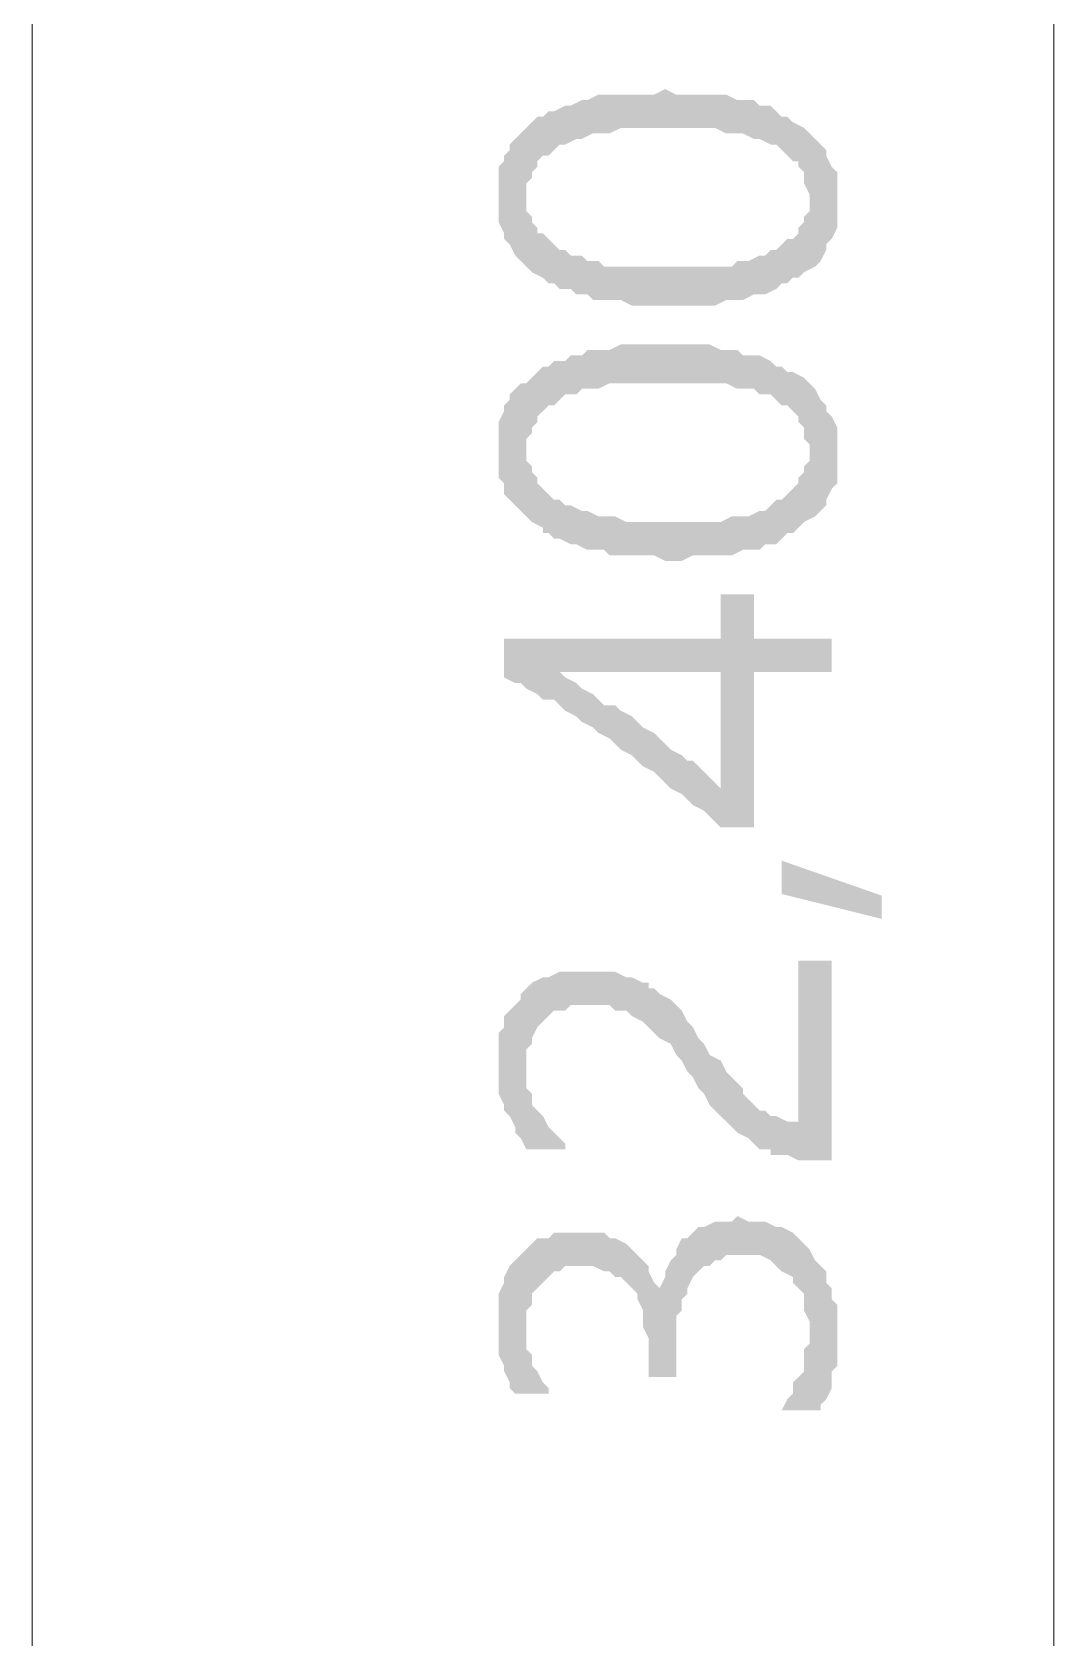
# Model space of a CAD drawing. Header units: millimetres. Extents: x -2246 to 101218, y 0 to 66109.
# Drawn here: x 98825 to 100774, y 31202 to 34265 of the extents above; entities that cross this region are included whole.
import ezdxf

# ---------------------------------------------------------------- set-up
doc = ezdxf.new("R2010")
doc.units = ezdxf.units.MM
doc.layers.add('PDF_솔리드 채우기', color=7, linetype='Continuous')
doc.layers.add('PDF_형상', color=7, linetype='Continuous')

msp = doc.modelspace()

# ---------------------------------------------------------------- hatches: boundary and pattern name
at = {"layer": 'PDF_솔리드 채우기', "transparency": 33554559}
for points in [[(99714.3, 33955.5), (99714.3, 33955.5), (99714.3, 33934.4), (99714.3, 33913.2), (99714.3, 33902.6), (99724.9, 33881.4), (99724.9, 33870.8), (99735.5, 33860.2), (99746.1, 33839), (99756.7, 33828.4), (99767.3, 33817.8), (99767.3, 33955.5), (99767.3, 33955.5), (99767.3, 33966.1), (99767.3, 33976.7), (99777.9, 33987.3), (99777.9, 33997.9), (99788.4, 34008.5), (99788.4, 34019.1), (99799, 34029.7), (99809.6, 34029.7), (99820.2, 34040.3), (99830.8, 34050.9), (99841.4, 34050.9), (99862.6, 34061.5), (99873.2, 34061.5), (99894.4, 34072.1), (99905, 34072.1), (99926.2, 34072.1), (99947.3, 34082.6), (99968.5, 34082.6), (99989.7, 34082.6), (100021.5, 34082.6), (100042.7, 34082.6), (100063.8, 34082.6), (100085, 34082.6), (100106.2, 34082.6), (100127.4, 34082.6), (100148.6, 34072.1), (100169.8, 34072.1), (100180.4, 34072.1), (100201.5, 34061.5), (100212.1, 34061.5), (100233.3, 34050.9), (100243.9, 34050.9), (100254.5, 34040.3), (100265.1, 34029.7), (100275.7, 34019.1), (100286.3, 34019.1), (100286.3, 34008.5), (100296.9, 33997.9), (100296.9, 33987.3), (100296.9, 33976.7), (100307.5, 33955.5), (100307.5, 33944.9), (100307.5, 34072.1), (100296.9, 34082.6), (100275.7, 34093.2), (100265.1, 34103.8), (100254.5, 34103.8), (100243.9, 34114.4), (100233.3, 34125), (100212.1, 34125), (100201.5, 34135.6), (100180.4, 34135.6), (100169.8, 34135.6), (100148.6, 34146.2), (100138, 34146.2), (100116.8, 34146.2), (100095.6, 34146.2), (100074.4, 34146.2), (100053.3, 34146.2), (100032.1, 34156.8), (100032.1, 34156.8), (100010.9, 34146.2), (99989.7, 34146.2), (99968.5, 34146.2), (99947.3, 34146.2), (99926.2, 34146.2), (99905, 34146.2), (99883.8, 34135.6), (99873.2, 34135.6), (99852, 34125), (99841.4, 34125), (99820.2, 34114.4), (99809.6, 34114.4), (99799, 34103.8), (99788.4, 34103.8), (99777.9, 34093.2), (99767.3, 34082.6), (99756.7, 34072.1), (99746.1, 34061.5), (99735.5, 34050.9), (99735.5, 34040.3), (99724.9, 34029.7), (99724.9, 34019.1), (99714.3, 34008.5), (99714.3, 33997.9), (99714.3, 33987.3), (99714.3, 33966.1)], [(99767.3, 33817.8), (99777.9, 33807.2), (99799, 33796.7), (99799, 33796.7), (99809.6, 33786.1), (99820.2, 33786.1), (99830.8, 33775.5), (99852, 33775.5), (99862.6, 33764.9), (99883.8, 33764.9), (99894.4, 33754.3), (99915.6, 33754.3), (99926.2, 33754.3), (99947.3, 33754.3), (99968.5, 33743.7), (99989.7, 33743.7), (100010.9, 33743.7), (100032.1, 33743.7), (100053.3, 33743.7), (100063.8, 33743.7), (100085, 33743.7), (100106.2, 33743.7), (100127.4, 33743.7), (100148.6, 33754.3), (100159.2, 33754.3), (100180.4, 33754.3), (100201.5, 33764.9), (100212.1, 33764.9), (100222.7, 33764.9), (100243.9, 33775.5), (100254.5, 33786.1), (100265.1, 33786.1), (100275.7, 33796.7), (100286.3, 33796.7), (100296.9, 33807.2), (100318.1, 33817.8), (100328.6, 33828.4), (100339.2, 33849.6), (100339.2, 33860.2), (100349.8, 33870.8), (100360.4, 33892), (100360.4, 33902.6), (100360.4, 33923.8), (100360.4, 33944.9), (100360.4, 33944.9), (100360.4, 33955.5), (100360.4, 33976.7), (100360.4, 33997.9), (100349.8, 34008.5), (100339.2, 34029.7), (100339.2, 34040.3), (100328.6, 34050.9), (100318.1, 34061.5), (100307.5, 34072.1), (100307.5, 33944.9), (100307.5, 33944.9), (100307.5, 33923.8), (100296.9, 33913.2), (100296.9, 33902.6), (100286.3, 33892), (100286.3, 33881.4), (100275.7, 33870.8), (100265.1, 33870.8), (100254.5, 33860.2), (100243.9, 33849.6), (100233.3, 33849.6), (100222.7, 33839), (100212.1, 33839), (100191, 33828.4), (100169.8, 33828.4), (100159.2, 33817.8), (100138, 33817.8), (100116.8, 33817.8), (100095.6, 33817.8), (100074.4, 33817.8), (100042.7, 33817.8), (100032.1, 33817.8), (100000.3, 33817.8), (99979.1, 33817.8), (99957.9, 33817.8), (99936.7, 33817.8), (99915.6, 33817.8), (99905, 33828.4), (99883.8, 33828.4), (99873.2, 33839), (99852, 33839), (99841.4, 33849.6), (99830.8, 33849.6), (99820.2, 33860.2), (99809.6, 33870.8), (99799, 33881.4), (99788.4, 33881.4), (99788.4, 33892), (99777.9, 33902.6), (99777.9, 33913.2), (99767.3, 33923.8), (99767.3, 33934.4), (99767.3, 33955.5)], [(99714.3, 33468.3), (99714.3, 33468.3), (99714.3, 33447.1), (99714.3, 33436.5), (99714.3, 33415.3), (99724.9, 33404.7), (99724.9, 33383.6), (99735.5, 33373), (99746.1, 33362.4), (99756.7, 33351.8), (99767.3, 33341.2), (99767.3, 33468.3), (99767.3, 33468.3), (99767.3, 33478.9), (99767.3, 33489.5), (99777.9, 33500.1), (99777.9, 33510.7), (99788.4, 33521.3), (99788.4, 33531.9), (99799, 33542.4), (99809.6, 33553), (99820.2, 33553), (99830.8, 33563.6), (99841.4, 33574.2), (99862.6, 33574.2), (99873.2, 33584.8), (99894.4, 33584.8), (99905, 33584.8), (99926.2, 33595.4), (99947.3, 33595.4), (99968.5, 33595.4), (99989.7, 33595.4), (100021.5, 33595.4), (100042.7, 33595.4), (100063.8, 33595.4), (100085, 33595.4), (100106.2, 33595.4), (100127.4, 33595.4), (100148.6, 33595.4), (100169.8, 33584.8), (100180.4, 33584.8), (100201.5, 33584.8), (100212.1, 33574.2), (100233.3, 33574.2), (100243.9, 33563.6), (100254.5, 33553), (100265.1, 33553), (100275.7, 33542.4), (100286.3, 33531.9), (100286.3, 33521.3), (100296.9, 33510.7), (100296.9, 33500.1), (100296.9, 33489.5), (100307.5, 33478.9), (100307.5, 33468.3), (100307.5, 33595.4), (100296.9, 33606), (100275.7, 33616.6), (100265.1, 33616.6), (100254.5, 33627.2), (100243.9, 33627.2), (100233.3, 33637.8), (100212.1, 33648.4), (100201.5, 33648.4), (100180.4, 33648.4), (100169.8, 33659), (100148.6, 33659), (100138, 33659), (100116.8, 33669.5), (100095.6, 33669.5), (100074.4, 33669.5), (100053.3, 33669.5), (100032.1, 33669.5), (100032.1, 33669.5), (100010.9, 33669.5), (99989.7, 33669.5), (99968.5, 33669.5), (99947.3, 33669.5), (99926.2, 33659), (99905, 33659), (99883.8, 33659), (99873.2, 33648.4), (99852, 33648.4), (99841.4, 33637.8), (99820.2, 33637.8), (99809.6, 33627.2), (99799, 33627.2), (99788.4, 33616.6), (99777.9, 33606), (99767.3, 33595.4), (99756.7, 33595.4), (99746.1, 33584.8), (99735.5, 33574.2), (99735.5, 33563.6), (99724.9, 33553), (99724.9, 33542.4), (99714.3, 33521.3), (99714.3, 33510.7), (99714.3, 33500.1), (99714.3, 33489.5)], [(99767.3, 33341.2), (99777.9, 33330.6), (99799, 33320), (99799, 33309.4), (99809.6, 33309.4), (99820.2, 33298.8), (99830.8, 33298.8), (99852, 33288.2), (99862.6, 33288.2), (99883.8, 33277.6), (99894.4, 33277.6), (99915.6, 33277.6), (99926.2, 33267), (99947.3, 33267), (99968.5, 33267), (99989.7, 33267), (100010.9, 33267), (100032.1, 33256.5), (100053.3, 33256.5), (100063.8, 33256.5), (100085, 33267), (100106.2, 33267), (100127.4, 33267), (100148.6, 33267), (100159.2, 33267), (100180.4, 33277.6), (100201.5, 33277.6), (100212.1, 33277.6), (100222.7, 33288.2), (100243.9, 33288.2), (100254.5, 33298.8), (100265.1, 33309.4), (100275.7, 33309.4), (100286.3, 33320), (100296.9, 33330.6), (100318.1, 33341.2), (100328.6, 33351.8), (100339.2, 33362.4), (100339.2, 33373), (100349.8, 33394.2), (100360.4, 33404.7), (100360.4, 33425.9), (100360.4, 33436.5), (100360.4, 33457.7), (100360.4, 33457.7), (100360.4, 33478.9), (100360.4, 33500.1), (100360.4, 33510.7), (100349.8, 33531.9), (100339.2, 33542.4), (100339.2, 33553), (100328.6, 33563.6), (100318.1, 33584.8), (100307.5, 33595.4), (100307.5, 33468.3), (100307.5, 33457.7), (100307.5, 33447.1), (100296.9, 33436.5), (100296.9, 33425.9), (100286.3, 33415.3), (100286.3, 33404.7), (100275.7, 33394.2), (100265.1, 33383.6), (100254.5, 33373), (100243.9, 33373), (100233.3, 33362.4), (100222.7, 33351.8), (100212.1, 33351.8), (100191, 33341.2), (100169.8, 33341.2), (100159.2, 33341.2), (100138, 33330.6), (100116.8, 33330.6), (100095.6, 33330.6), (100074.4, 33330.6), (100042.7, 33330.6), (100032.1, 33330.6), (100000.3, 33330.6), (99979.1, 33330.6), (99957.9, 33330.6), (99936.7, 33341.2), (99915.6, 33341.2), (99905, 33341.2), (99883.8, 33351.8), (99873.2, 33351.8), (99852, 33362.4), (99841.4, 33362.4), (99830.8, 33373), (99820.2, 33373), (99809.6, 33383.6), (99799, 33394.2), (99788.4, 33404.7), (99788.4, 33415.3), (99777.9, 33425.9), (99777.9, 33436.5), (99767.3, 33447.1), (99767.3, 33457.7), (99767.3, 33468.3)], [(99820.2, 32991.7), (99830.8, 32981.1), (99841.4, 32970.5), (99862.6, 32959.9), (99873.2, 32949.3), (99894.4, 32938.7), (99905, 32928.1), (99926.2, 32917.5), (99936.7, 32906.9), (99947.3, 32896.3), (99968.5, 32885.7), (99979.1, 32875.1), (99989.7, 32864.5), (100010.9, 32854), (100021.5, 32843.4), (100032.1, 32832.8), (100042.7, 32822.2), (100063.8, 32811.6), (100074.4, 32801), (100085, 32790.4), (100106.2, 32779.8), (100116.8, 32769.2), (100127.4, 32758.6), (100138, 32748), (100201.5, 32748), (100201.5, 33044.6), (100349.8, 33044.6), (100349.8, 33108.2), (100201.5, 33108.2), (100201.5, 33192.9), (100138, 33192.9), (100138, 33108.2), (100138, 32822.2), (100085, 32875.1), (100074.4, 32875.1), (100063.8, 32885.7), (100042.7, 32896.3), (100032.1, 32906.9), (100021.5, 32917.5), (100010.9, 32928.1), (99989.7, 32938.7), (99979.1, 32949.3), (99968.5, 32959.9), (99947.3, 32970.5), (99936.7, 32981.1), (99915.6, 32981.1), (99905, 32991.7), (99894.4, 33002.2), (99873.2, 33012.8), (99862.6, 33023.4), (99841.4, 33034), (99830.8, 33044.6)], [(99724.9, 33108.2), (99724.9, 33034), (99724.9, 33034), (99746.1, 33023.4), (99756.7, 33023.4), (99767.3, 33012.8), (99788.4, 33002.2), (99799, 32991.7), (99820.2, 32991.7), (99830.8, 33044.6), (100138, 33044.6), (100138, 32822.2), (100138, 33108.2)], [(100445.2, 32573.3), (100445.2, 32617.8), (100254.5, 32684.5), (100254.5, 32620.9)], [(99714.3, 32292.6), (99714.3, 32292.6), (99714.3, 32271.4), (99714.3, 32260.8), (99714.3, 32239.6), (99724.9, 32218.4), (99724.9, 32207.8), (99735.5, 32197.2), (99746.1, 32176.1), (99746.1, 32165.5), (99756.7, 32154.9), (99767.3, 32292.6), (99767.3, 32303.2), (99767.3, 32324.3), (99777.9, 32334.9), (99777.9, 32345.5), (99788.4, 32366.7), (99799, 32377.3), (99809.6, 32387.9), (99820.2, 32398.5), (99841.4, 32398.5), (99852, 32409.1), (99873.2, 32409.1), (99894.4, 32409.1), (99905, 32409.1), (99926.2, 32409.1), (99936.7, 32398.5), (99957.9, 32398.5), (99968.5, 32387.9), (99989.7, 32377.3), (99989.7, 32377.3), (100000.3, 32366.7), (100010.9, 32356.1), (100021.5, 32345.5), (100042.7, 32334.9), (100053.3, 32313.8), (100063.8, 32303.2), (100074.4, 32282), (100085, 32271.4), (100095.6, 32250.2), (100106.2, 32239.6), (100116.8, 32218.4), (100127.4, 32207.8), (100138, 32197.2), (100148.6, 32186.7), (100159.2, 32176.1), (100169.8, 32165.5), (100191, 32154.9), (100201.5, 32144.3), (100212.1, 32133.7), (100233.3, 32133.7), (100233.3, 32123.1), (100254.5, 32123.1), (100265.1, 32123.1), (100286.3, 32112.5), (100296.9, 32112.5), (100318.1, 32112.5), (100349.8, 32112.5), (100349.8, 32493.8), (100286.3, 32493.8), (100286.3, 32186.7), (100286.3, 32186.7), (100265.1, 32186.7), (100243.9, 32197.2), (100233.3, 32197.2), (100222.7, 32207.8), (100212.1, 32207.8), (100201.5, 32218.4), (100180.4, 32239.6), (100180.4, 32239.6), (100180.4, 32250.2), (100169.8, 32260.8), (100159.2, 32271.4), (100148.6, 32282), (100138, 32303.2), (100116.8, 32313.8), (100106.2, 32334.9), (100095.6, 32345.5), (100085, 32366.7), (100074.4, 32377.3), (100063.8, 32398.5), (100053.3, 32409.1), (100042.7, 32419.7), (100021.5, 32430.3), (100010.9, 32440.9), (100000.3, 32440.9), (100000.3, 32451.5), (99989.7, 32451.5), (99968.5, 32462), (99957.9, 32462), (99936.7, 32472.6), (99915.6, 32472.6), (99905, 32472.6), (99883.8, 32472.6), (99883.8, 32472.6), (99862.6, 32472.6), (99841.4, 32472.6), (99830.8, 32472.6), (99809.6, 32462), (99799, 32462), (99777.9, 32451.5), (99767.3, 32440.9), (99756.7, 32430.3), (99756.7, 32419.7), (99746.1, 32409.1), (99735.5, 32398.5), (99724.9, 32387.9), (99724.9, 32366.7), (99714.3, 32356.1), (99714.3, 32334.9), (99714.3, 32313.8)], [(99756.7, 32154.9), (99767.3, 32133.7), (99841.4, 32133.7), (99841.4, 32144.3), (99830.8, 32154.9), (99820.2, 32165.5), (99809.6, 32176.1), (99799, 32197.2), (99788.4, 32207.8), (99777.9, 32218.4), (99777.9, 32239.6), (99767.3, 32250.2), (99767.3, 32271.4), (99767.3, 32292.6)], [(99767.3, 31943), (99767.3, 31784.2), (99767.3, 31805.3), (99767.3, 31826.5), (99777.9, 31837.1), (99777.9, 31858.3), (99788.4, 31868.9), (99799, 31879.5), (99809.6, 31890.1), (99820.2, 31900.7), (99830.8, 31900.7), (99841.4, 31911.3), (99862.6, 31911.3), (99873.2, 31911.3), (99883.8, 31911.3), (99894.4, 31911.3), (99915.6, 31900.7), (99926.2, 31900.7), (99936.7, 31890.1), (99947.3, 31890.1), (99957.9, 31879.5), (99968.5, 31868.9), (99979.1, 31858.3), (99979.1, 31847.7), (99989.7, 31826.5), (99989.7, 31815.9), (99989.7, 31794.7), (100000.3, 31773.6), (100000.3, 31752.4), (100000.3, 31699.4), (100053.3, 31699.4), (100053.3, 31752.4), (100053.3, 31773.6), (100053.3, 31794.7), (100053.3, 31815.9), (100063.8, 31826.5), (100063.8, 31847.7), (100074.4, 31858.3), (100074.4, 31868.9), (100085, 31890.1), (100095.6, 31900.7), (100106.2, 31911.3), (100116.8, 31911.3), (100127.4, 31921.8), (100138, 31921.8), (100148.6, 31932.4), (100169.8, 31932.4), (100180.4, 31932.4), (100180.4, 31932.4), (100201.5, 31932.4), (100212.1, 31932.4), (100233.3, 31921.8), (100243.9, 31911.3), (100254.5, 31900.7), (100275.7, 31890.1), (100275.7, 31879.5), (100286.3, 31868.9), (100296.9, 31858.3), (100296.9, 31837.1), (100296.9, 31826.5), (100307.5, 31805.3), (100307.5, 31784.2), (100307.5, 31943), (100296.9, 31953.6), (100286.3, 31964.2), (100275.7, 31974.8), (100254.5, 31985.4), (100243.9, 31985.4), (100222.7, 31996), (100212.1, 31996), (100191, 31996), (100169.8, 32006.6), (100159.2, 31996), (100148.6, 31996), (100127.4, 31996), (100106.2, 31985.4), (100095.6, 31985.4), (100085, 31974.8), (100074.4, 31964.2), (100063.8, 31964.2), (100053.3, 31943), (100053.3, 31932.4), (100042.7, 31921.8), (100032.1, 31900.7), (100032.1, 31890.1), (100021.5, 31868.9), (100021.5, 31847.7), (100021.5, 31847.7), (100021.5, 31868.9), (100010.9, 31879.5), (100000.3, 31900.7), (100000.3, 31911.3), (99989.7, 31921.8), (99979.1, 31932.4), (99968.5, 31943), (99957.9, 31953.6), (99936.7, 31964.2), (99926.2, 31964.2), (99915.6, 31974.8), (99894.4, 31974.8), (99873.2, 31974.8), (99862.6, 31974.8), (99852, 31974.8), (99841.4, 31974.8), (99820.2, 31974.8), (99809.6, 31964.2), (99788.4, 31964.2), (99777.9, 31953.6)], [(99714.3, 31805.3), (99714.3, 31794.7), (99714.3, 31773.6), (99714.3, 31763), (99714.3, 31741.8), (99724.9, 31720.6), (99724.9, 31710), (99735.5, 31688.8), (99735.5, 31678.2), (99746.1, 31667.6), (99809.6, 31667.6), (99809.6, 31678.2), (99799, 31688.8), (99788.4, 31710), (99777.9, 31720.6), (99777.9, 31741.8), (99767.3, 31752.4), (99767.3, 31773.6), (99767.3, 31784.2), (99767.3, 31943), (99756.7, 31932.4), (99746.1, 31921.8), (99735.5, 31911.3), (99724.9, 31890.1), (99724.9, 31879.5), (99714.3, 31858.3), (99714.3, 31847.7), (99714.3, 31826.5)], [(100254.5, 31635.9), (100328.6, 31635.9), (100328.6, 31646.5), (100339.2, 31657), (100349.8, 31678.2), (100349.8, 31688.8), (100349.8, 31710), (100360.4, 31720.6), (100360.4, 31741.8), (100360.4, 31763), (100360.4, 31784.2), (100360.4, 31794.7), (100360.4, 31815.9), (100360.4, 31837.1), (100349.8, 31847.7), (100349.8, 31868.9), (100339.2, 31879.5), (100339.2, 31900.7), (100328.6, 31911.3), (100318.1, 31921.8), (100307.5, 31943), (100307.5, 31943), (100307.5, 31784.2), (100307.5, 31784.2), (100307.5, 31763), (100296.9, 31752.4), (100296.9, 31731.2), (100296.9, 31710), (100286.3, 31699.4), (100275.7, 31688.8), (100275.7, 31667.6), (100265.1, 31657)]]:
    msp.add_hatch(color=256, dxfattribs=at).paths.add_polyline_path(points)

# ---------------------------------------------------------------- linework, layer by layer
at = {"layer": 'PDF_형상', "lineweight": 5}
for points in [[(100773.5, 16955.2), (100773.5, 17103.5), (100773.5, 48911.6), (100773.5, 48615)], [(98824.6, 25958.5), (98824.6, 26106.8), (98824.6, 36910.7), (98824.6, 37059)]]:
    msp.add_lwpolyline(points, dxfattribs=at)

doc.saveas('drawing.dxf')
